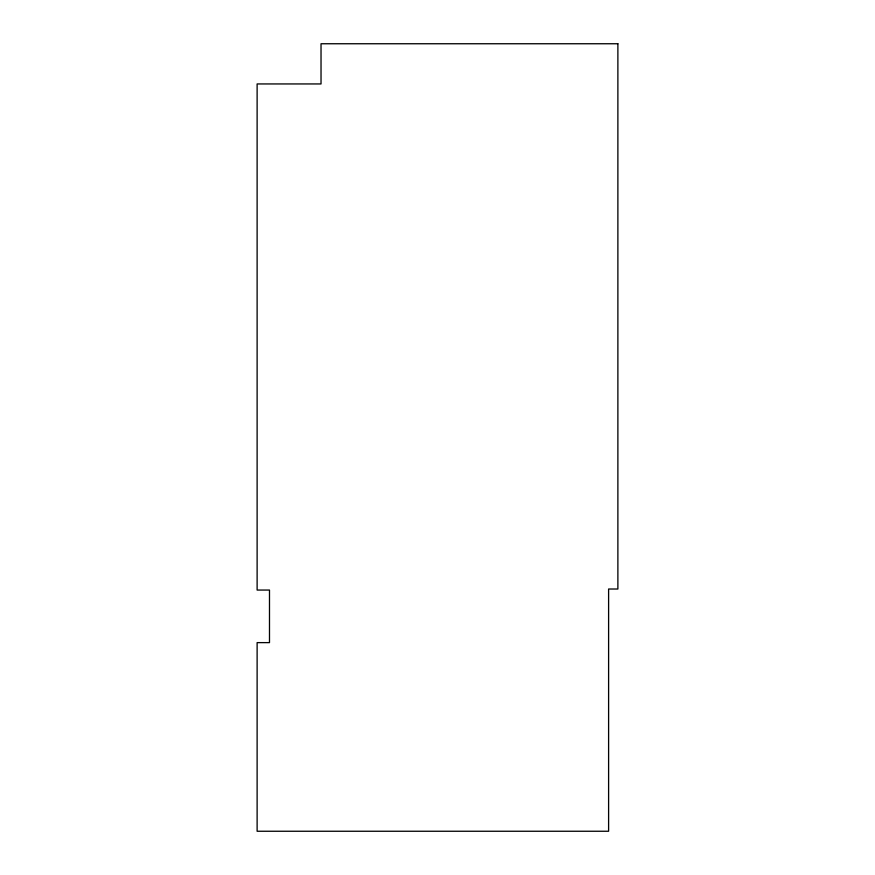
<?xml version="1.0" encoding="UTF-8"?>
<svg xmlns="http://www.w3.org/2000/svg" width="875" height="875" viewBox="0 0 875 875"><rect width="100%" height="100%" fill="white"/><g stroke="black" fill="none" stroke-linecap="round" stroke-linejoin="round"><path stroke-width="1.31" d="M617.881 43.75L321.027 43.75L321.027 83.945L257.119 83.945L257.119 590.056L269.489 590.056L269.489 642.622L257.119 642.622L257.119 831.25L608.606 831.25L608.606 589.017L617.881 589.017L617.881 43.75"/></g></svg>
